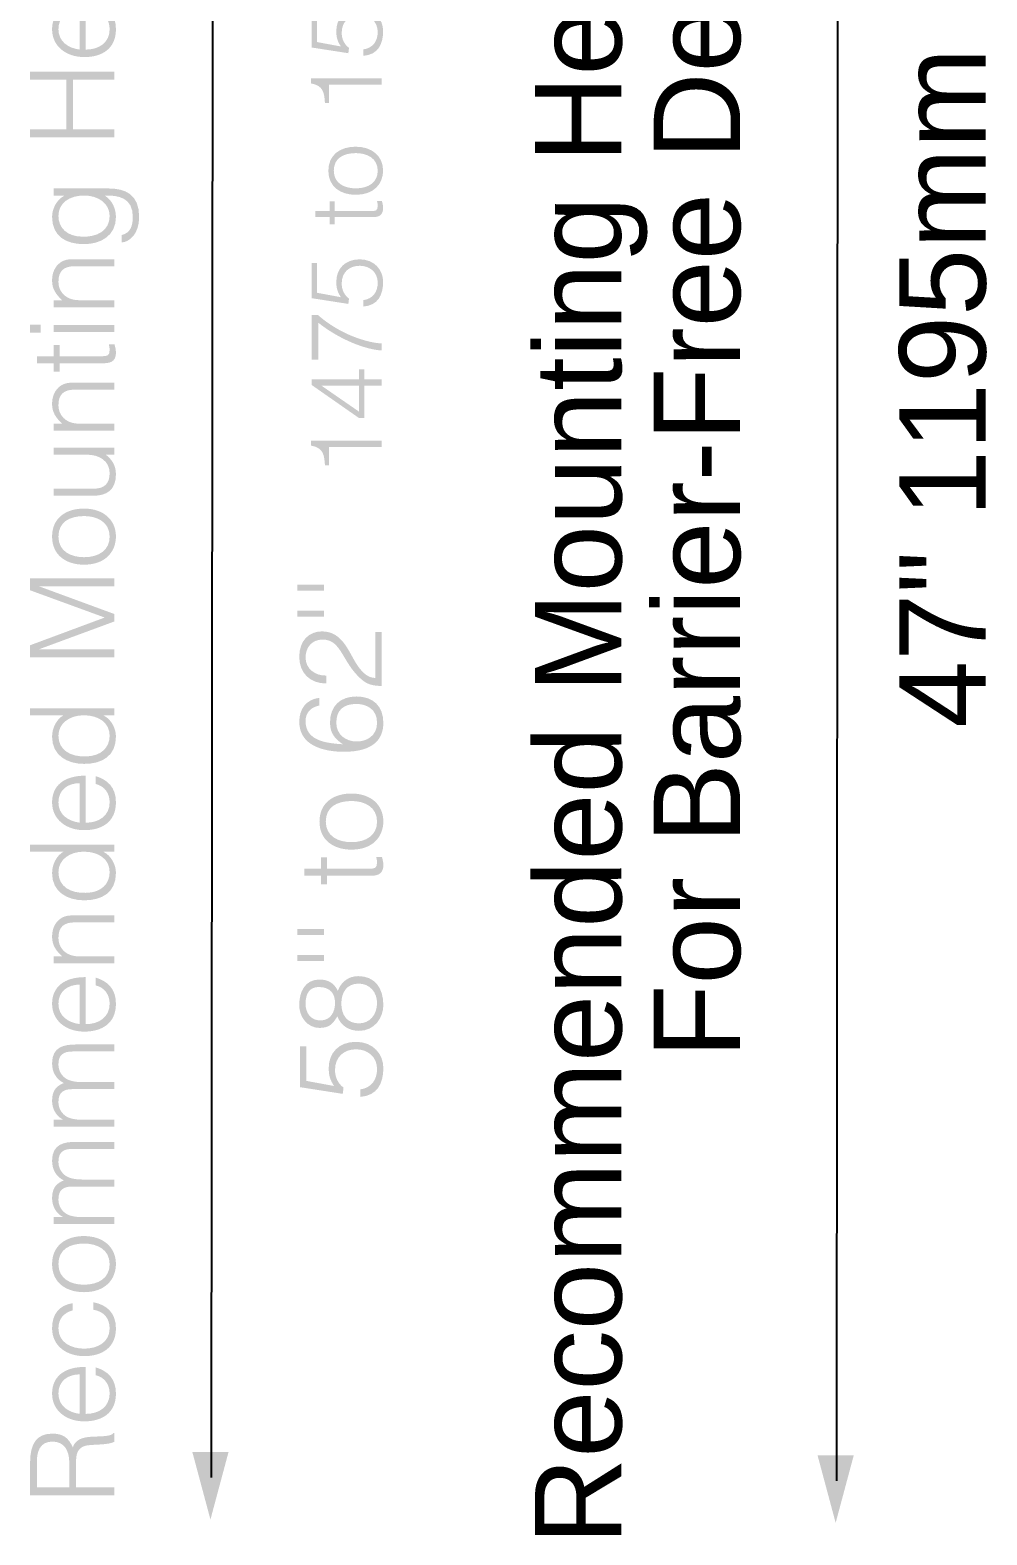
# Model space of a CAD drawing. Extents: x -2 to 117, y 23 to 140.
# Drawn here: x 96.76 to 116.96, y 72.6 to 104.39 of the extents above; entities that cross this region are included whole.
import ezdxf
from ezdxf.enums import TextEntityAlignment as Align

# ---------------------------------------------------------------- set-up
doc = ezdxf.new("R2010")
doc.units = 0
doc.header["$MEASUREMENT"] = 0
doc.layers.add('TEXT', color=1, linetype='CONTINUOUS')
doc.styles.add('Arial_5', font='arial.ttf', dxfattribs={"height": 5})

# ---------------------------------------------------------------- blocks, each defined once
blk = doc.blocks.new('AI9-BLK36')
at = {"layer": 'TEXT'}
h = blk.add_hatch(color=1, dxfattribs=at)
edge = h.paths.add_edge_path(flags=16)
edge.add_spline(control_points=[(-2.656, 8.448), (-2.905, 8.448), (-3.107, 8.31), (-3.107, 8.043), (-3.107, 7.781), (-2.897, 7.643), (-2.656, 7.613), (-2.656, 7.613), (-2.656, 8.448), (-2.656, 8.448)], knot_values=[0, 0, 0, 0, 1, 1, 1, 2, 2, 2, 3, 3, 3, 3], degree=3, periodic=0)
edge = h.paths.add_edge_path()
edge.add_spline(control_points=[(-2.532, 7.613), (-2.255, 7.611), (-2.026, 7.759), (-2.026, 8.043), (-2.026, 8.236), (-2.132, 8.386), (-2.32, 8.431), (-2.32, 8.431), (-2.32, 8.596), (-2.32, 8.596), (-2.078, 8.522), (-1.893, 8.369), (-1.893, 8.043), (-1.893, 7.633), (-2.184, 7.455), (-2.562, 7.455), (-2.935, 7.455), (-3.241, 7.677), (-3.241, 8.043), (-3.241, 8.394), (-2.991, 8.608), (-2.532, 8.606), (-2.532, 8.606), (-2.532, 7.613), (-2.532, 7.613)], knot_values=[0, 0, 0, 0, 1, 1, 1, 2, 2, 2, 3, 3, 3, 4, 4, 4, 5, 5, 5, 6, 6, 6, 7, 7, 7, 8, 8, 8, 8], degree=3, periodic=0)
h = blk.add_hatch(color=1, dxfattribs=at)
edge = h.paths.add_edge_path()
edge.add_spline(control_points=[(3.33, 7.617), (3.531, 7.645), (3.633, 7.791), (3.633, 7.986), (3.633, 8.208), (3.464, 8.343), (3.252, 8.343), (3.029, 8.343), (2.873, 8.199), (2.873, 7.973), (2.873, 7.839), (2.92, 7.732), (3.027, 7.649), (3.027, 7.649), (3.013, 7.537), (3.013, 7.537), (3.013, 7.537), (2.24, 7.657), (2.24, 7.657), (2.24, 7.657), (2.24, 8.398), (2.24, 8.398), (2.24, 8.398), (2.354, 8.398), (2.354, 8.398), (2.354, 8.398), (2.354, 7.772), (2.354, 7.772), (2.354, 7.772), (2.856, 7.679), (2.856, 7.679), (2.78, 7.795), (2.759, 7.871), (2.759, 8.007), (2.759, 8.28), (2.945, 8.479), (3.252, 8.479), (3.565, 8.479), (3.747, 8.252), (3.747, 8.007), (3.747, 7.725), (3.639, 7.505), (3.33, 7.482), (3.33, 7.482), (3.33, 7.617), (3.33, 7.617)], knot_values=[0, 0, 0, 0, 1, 1, 1, 2, 2, 2, 3, 3, 3, 4, 4, 4, 5, 5, 5, 6, 6, 6, 7, 7, 7, 8, 8, 8, 9, 9, 9, 10, 10, 10, 11, 11, 11, 12, 12, 12, 13, 13, 13, 14, 14, 14, 15, 15, 15, 15], degree=3, periodic=0)
h = blk.add_hatch(color=1, dxfattribs=at)
edge = h.paths.add_edge_path()
edge.add_spline(control_points=[(-1.927, 5.759), (-1.927, 5.759), (-3.705, 5.759), (-3.705, 5.759), (-3.705, 5.759), (-3.705, 5.927), (-3.705, 5.927), (-3.705, 5.927), (-2.942, 5.927), (-2.942, 5.927), (-2.942, 5.927), (-2.942, 6.979), (-2.942, 6.979), (-2.942, 6.979), (-3.705, 6.979), (-3.705, 6.979), (-3.705, 6.979), (-3.705, 7.147), (-3.705, 7.147), (-3.705, 7.147), (-1.927, 7.147), (-1.927, 7.147), (-1.927, 7.147), (-1.927, 6.979), (-1.927, 6.979), (-1.927, 6.979), (-2.799, 6.979), (-2.799, 6.979), (-2.799, 6.979), (-2.799, 5.927), (-2.799, 5.927), (-2.799, 5.927), (-1.927, 5.927), (-1.927, 5.927), (-1.927, 5.927), (-1.927, 5.759), (-1.927, 5.759)], knot_values=[0, 0, 0, 0, 1, 1, 1, 2, 2, 2, 3, 3, 3, 4, 4, 4, 5, 5, 5, 6, 6, 6, 7, 7, 7, 8, 8, 8, 9, 9, 9, 10, 10, 10, 11, 11, 11, 12, 12, 12, 12], degree=3, periodic=0)
h = blk.add_hatch(color=1, dxfattribs=at)
edge = h.paths.add_edge_path()
edge.add_spline(control_points=[(2.608, 6.87), (2.608, 6.87), (2.608, 6.485), (2.608, 6.485), (2.608, 6.485), (2.519, 6.485), (2.519, 6.485), (2.504, 6.711), (2.481, 6.853), (2.225, 6.898), (2.225, 6.898), (2.225, 7.006), (2.225, 7.006), (2.225, 7.006), (3.717, 7.006), (3.717, 7.006), (3.717, 7.006), (3.717, 6.87), (3.717, 6.87), (3.717, 6.87), (2.608, 6.87), (2.608, 6.87)], knot_values=[0, 0, 0, 0, 1, 1, 1, 2, 2, 2, 3, 3, 3, 4, 4, 4, 5, 5, 5, 6, 6, 6, 7, 7, 7, 7], degree=3, periodic=0)
h = blk.add_hatch(color=1, dxfattribs=at)
edge = h.paths.add_edge_path(flags=16)
edge.add_spline(control_points=[(2.706, 5.054), (2.706, 4.787), (2.932, 4.682), (3.169, 4.682), (3.442, 4.682), (3.633, 4.811), (3.633, 5.054), (3.633, 5.321), (3.404, 5.427), (3.169, 5.427), (2.911, 5.424), (2.706, 5.323), (2.706, 5.054)], knot_values=[0, 0, 0, 0, 1, 1, 1, 2, 2, 2, 3, 3, 3, 4, 4, 4, 4], degree=3, periodic=0)
edge = h.paths.add_edge_path()
edge.add_spline(control_points=[(3.169, 4.546), (2.85, 4.546), (2.591, 4.715), (2.591, 5.054), (2.591, 5.397), (2.848, 5.562), (3.169, 5.562), (3.516, 5.562), (3.747, 5.361), (3.747, 5.054), (3.743, 4.775), (3.552, 4.546), (3.169, 4.546)], knot_values=[0, 0, 0, 0, 1, 1, 1, 2, 2, 2, 3, 3, 3, 4, 4, 4, 4], degree=3, periodic=0)
h = blk.add_hatch(color=1, dxfattribs=at)
edge = h.paths.add_edge_path(flags=16)
edge.add_spline(control_points=[(-3.107, 4.099), (-3.107, 3.85), (-2.927, 3.665), (-2.606, 3.662), (-2.285, 3.65), (-2.026, 3.793), (-2.026, 4.099), (-2.026, 4.368), (-2.273, 4.531), (-2.562, 4.531), (-2.87, 4.531), (-3.107, 4.378), (-3.107, 4.099)], knot_values=[0, 0, 0, 0, 1, 1, 1, 2, 2, 2, 3, 3, 3, 4, 4, 4, 4], degree=3, periodic=0)
edge = h.paths.add_edge_path()
edge.add_spline(control_points=[(-3.206, 4.531), (-3.206, 4.531), (-3.206, 4.68), (-3.206, 4.68), (-3.206, 4.68), (-2.05, 4.68), (-2.05, 4.68), (-1.707, 4.68), (-1.403, 4.566), (-1.403, 4.08), (-1.403, 3.704), (-1.618, 3.549), (-1.771, 3.539), (-1.771, 3.539), (-1.771, 3.697), (-1.771, 3.697), (-1.579, 3.741), (-1.537, 3.904), (-1.537, 4.08), (-1.537, 4.484), (-1.838, 4.539), (-2.132, 4.531), (-1.976, 4.438), (-1.893, 4.255), (-1.893, 4.075), (-1.893, 3.684), (-2.211, 3.504), (-2.569, 3.504), (-2.947, 3.504), (-3.241, 3.67), (-3.241, 4.082), (-3.241, 4.245), (-3.149, 4.44), (-2.982, 4.527), (-2.982, 4.527), (-2.982, 4.531), (-2.982, 4.531), (-2.982, 4.531), (-3.206, 4.531), (-3.206, 4.531)], knot_values=[0, 0, 0, 0, 1, 1, 1, 2, 2, 2, 3, 3, 3, 4, 4, 4, 5, 5, 5, 6, 6, 6, 7, 7, 7, 8, 8, 8, 9, 9, 9, 10, 10, 10, 11, 11, 11, 12, 12, 12, 13, 13, 13, 13], degree=3, periodic=0)
h = blk.add_hatch(color=1, dxfattribs=at)
edge = h.paths.add_edge_path()
edge.add_spline(control_points=[(3.722, 4.415), (3.728, 4.385), (3.747, 4.33), (3.747, 4.269), (3.747, 4.144), (3.692, 4.074), (3.529, 4.074), (3.529, 4.074), (2.727, 4.074), (2.727, 4.074), (2.727, 4.074), (2.727, 3.919), (2.727, 3.919), (2.727, 3.919), (2.621, 3.919), (2.621, 3.919), (2.621, 3.919), (2.621, 4.074), (2.621, 4.074), (2.621, 4.074), (2.316, 4.074), (2.316, 4.074), (2.316, 4.074), (2.316, 4.201), (2.316, 4.201), (2.316, 4.201), (2.621, 4.201), (2.621, 4.201), (2.621, 4.201), (2.621, 4.406), (2.621, 4.406), (2.621, 4.406), (2.727, 4.406), (2.727, 4.406), (2.727, 4.406), (2.727, 4.201), (2.727, 4.201), (2.727, 4.201), (3.478, 4.201), (3.478, 4.201), (3.586, 4.201), (3.633, 4.205), (3.633, 4.311), (3.633, 4.345), (3.626, 4.381), (3.618, 4.415), (3.618, 4.415), (3.722, 4.415), (3.722, 4.415)], knot_values=[0, 0, 0, 0, 1, 1, 1, 2, 2, 2, 3, 3, 3, 4, 4, 4, 5, 5, 5, 6, 6, 6, 7, 7, 7, 8, 8, 8, 9, 9, 9, 10, 10, 10, 11, 11, 11, 12, 12, 12, 13, 13, 13, 14, 14, 14, 15, 15, 15, 16, 16, 16, 16], degree=3, periodic=0)
h = blk.add_hatch(color=1, dxfattribs=at)
edge = h.paths.add_edge_path()
edge.add_spline(control_points=[(-1.927, 2.319), (-1.927, 2.319), (-1.927, 2.171), (-1.927, 2.171), (-1.927, 2.171), (-3.206, 2.171), (-3.206, 2.171), (-3.206, 2.171), (-3.206, 2.319), (-3.206, 2.319), (-3.206, 2.319), (-3.028, 2.319), (-3.028, 2.319), (-3.154, 2.437), (-3.241, 2.553), (-3.241, 2.731), (-3.241, 2.887), (-3.191, 3.03), (-3.058, 3.121), (-2.967, 3.183), (-2.87, 3.186), (-2.764, 3.186), (-2.764, 3.186), (-1.927, 3.186), (-1.927, 3.186), (-1.927, 3.186), (-1.927, 3.037), (-1.927, 3.037), (-1.927, 3.037), (-2.762, 3.037), (-2.762, 3.037), (-2.991, 3.037), (-3.107, 2.943), (-3.107, 2.706), (-3.107, 2.524), (-2.989, 2.398), (-2.858, 2.351), (-2.777, 2.321), (-2.705, 2.319), (-2.616, 2.319), (-2.616, 2.319), (-1.927, 2.319), (-1.927, 2.319)], knot_values=[0, 0, 0, 0, 1, 1, 1, 2, 2, 2, 3, 3, 3, 4, 4, 4, 5, 5, 5, 6, 6, 6, 7, 7, 7, 8, 8, 8, 9, 9, 9, 10, 10, 10, 11, 11, 11, 12, 12, 12, 13, 13, 13, 14, 14, 14, 14], degree=3, periodic=0)
h = blk.add_hatch(color=1, dxfattribs=at)
edge = h.paths.add_edge_path()
edge.add_spline(control_points=[(3.33, 2.321), (3.531, 2.349), (3.633, 2.495), (3.633, 2.69), (3.633, 2.912), (3.464, 3.047), (3.252, 3.047), (3.029, 3.047), (2.873, 2.904), (2.873, 2.677), (2.873, 2.544), (2.92, 2.436), (3.027, 2.353), (3.027, 2.353), (3.013, 2.241), (3.013, 2.241), (3.013, 2.241), (2.24, 2.362), (2.24, 2.362), (2.24, 2.362), (2.24, 3.102), (2.24, 3.102), (2.24, 3.102), (2.354, 3.102), (2.354, 3.102), (2.354, 3.102), (2.354, 2.476), (2.354, 2.476), (2.354, 2.476), (2.856, 2.383), (2.856, 2.383), (2.78, 2.499), (2.759, 2.575), (2.759, 2.711), (2.759, 2.984), (2.945, 3.183), (3.252, 3.183), (3.565, 3.183), (3.747, 2.956), (3.747, 2.711), (3.747, 2.429), (3.639, 2.209), (3.33, 2.186), (3.33, 2.186), (3.33, 2.321), (3.33, 2.321)], knot_values=[0, 0, 0, 0, 1, 1, 1, 2, 2, 2, 3, 3, 3, 4, 4, 4, 5, 5, 5, 6, 6, 6, 7, 7, 7, 8, 8, 8, 9, 9, 9, 10, 10, 10, 11, 11, 11, 12, 12, 12, 13, 13, 13, 14, 14, 14, 15, 15, 15, 15], degree=3, periodic=0)
h = blk.add_hatch(color=1, dxfattribs=at)
edge = h.paths.add_edge_path()
edge.add_spline(control_points=[(2.24, 1.06), (2.24, 1.06), (2.24, 2.01), (2.24, 2.01), (2.24, 2.01), (2.367, 2.01), (2.367, 2.01), (2.85, 1.583), (3.425, 1.422), (3.717, 1.405), (3.717, 1.405), (3.717, 1.257), (3.717, 1.257), (3.286, 1.286), (2.727, 1.561), (2.376, 1.847), (2.376, 1.847), (2.376, 1.06), (2.376, 1.06), (2.376, 1.06), (2.24, 1.06), (2.24, 1.06)], knot_values=[0, 0, 0, 0, 1, 1, 1, 2, 2, 2, 3, 3, 3, 4, 4, 4, 5, 5, 5, 6, 6, 6, 7, 7, 7, 7], degree=3, periodic=0)
h = blk.add_hatch(color=1, dxfattribs=at)
edge = h.paths.add_edge_path()
edge.add_spline(control_points=[(-1.927, 1.645), (-1.927, 1.645), (-3.206, 1.645), (-3.206, 1.645), (-3.206, 1.645), (-3.206, 1.793), (-3.206, 1.793), (-3.206, 1.793), (-1.927, 1.793), (-1.927, 1.793), (-1.927, 1.793), (-1.927, 1.645), (-1.927, 1.645)], knot_values=[0, 0, 0, 0, 1, 1, 1, 2, 2, 2, 3, 3, 3, 4, 4, 4, 4], degree=3, periodic=0)
edge = h.paths.add_edge_path()
edge.add_spline(control_points=[(-3.485, 1.637), (-3.485, 1.637), (-3.705, 1.637), (-3.705, 1.637), (-3.705, 1.637), (-3.705, 1.8), (-3.705, 1.8), (-3.705, 1.8), (-3.485, 1.8), (-3.485, 1.8), (-3.485, 1.8), (-3.485, 1.637), (-3.485, 1.637)], knot_values=[0, 0, 0, 0, 1, 1, 1, 2, 2, 2, 3, 3, 3, 4, 4, 4, 4], degree=3, periodic=0)
h = blk.add_hatch(color=1, dxfattribs=at)
edge = h.paths.add_edge_path()
edge.add_spline(control_points=[(-1.922, 1.385), (-1.915, 1.351), (-1.893, 1.287), (-1.893, 1.215), (-1.893, 1.069), (-1.957, 0.988), (-2.147, 0.988), (-2.147, 0.988), (-3.083, 0.988), (-3.083, 0.988), (-3.083, 0.988), (-3.083, 0.808), (-3.083, 0.808), (-3.083, 0.808), (-3.206, 0.808), (-3.206, 0.808), (-3.206, 0.808), (-3.206, 0.988), (-3.206, 0.988), (-3.206, 0.988), (-3.562, 0.988), (-3.562, 0.988), (-3.562, 0.988), (-3.562, 1.136), (-3.562, 1.136), (-3.562, 1.136), (-3.206, 1.136), (-3.206, 1.136), (-3.206, 1.136), (-3.206, 1.375), (-3.206, 1.375), (-3.206, 1.375), (-3.083, 1.375), (-3.083, 1.375), (-3.083, 1.375), (-3.083, 1.136), (-3.083, 1.136), (-3.083, 1.136), (-2.206, 1.136), (-2.206, 1.136), (-2.08, 1.136), (-2.026, 1.141), (-2.026, 1.264), (-2.026, 1.304), (-2.033, 1.346), (-2.043, 1.385), (-2.043, 1.385), (-1.922, 1.385), (-1.922, 1.385)], knot_values=[0, 0, 0, 0, 1, 1, 1, 2, 2, 2, 3, 3, 3, 4, 4, 4, 5, 5, 5, 6, 6, 6, 7, 7, 7, 8, 8, 8, 9, 9, 9, 10, 10, 10, 11, 11, 11, 12, 12, 12, 13, 13, 13, 14, 14, 14, 15, 15, 15, 16, 16, 16, 16], degree=3, periodic=0)
h = blk.add_hatch(color=1, dxfattribs=at)
edge = h.paths.add_edge_path(flags=16)
edge.add_spline(control_points=[(3.235, -0.032), (3.235, -0.032), (3.235, 0.516), (3.235, 0.516), (3.235, 0.516), (2.443, 0.516), (2.443, 0.516), (2.443, 0.516), (3.235, -0.032), (3.235, -0.032)], knot_values=[0, 0, 0, 0, 1, 1, 1, 2, 2, 2, 3, 3, 3, 3], degree=3, periodic=0)
edge = h.paths.add_edge_path()
edge.add_spline(control_points=[(3.349, 0.516), (3.349, 0.516), (3.349, -0.166), (3.349, -0.166), (3.349, -0.166), (3.233, -0.166), (3.233, -0.166), (3.233, -0.166), (2.24, 0.528), (2.24, 0.528), (2.24, 0.528), (2.24, 0.651), (2.24, 0.651), (2.24, 0.651), (3.235, 0.651), (3.235, 0.651), (3.235, 0.651), (3.235, 0.859), (3.235, 0.859), (3.235, 0.859), (3.349, 0.859), (3.349, 0.859), (3.349, 0.859), (3.349, 0.651), (3.349, 0.651), (3.349, 0.651), (3.717, 0.651), (3.717, 0.651), (3.717, 0.651), (3.717, 0.516), (3.717, 0.516), (3.717, 0.516), (3.349, 0.516), (3.349, 0.516)], knot_values=[0, 0, 0, 0, 1, 1, 1, 2, 2, 2, 3, 3, 3, 4, 4, 4, 5, 5, 5, 6, 6, 6, 7, 7, 7, 8, 8, 8, 9, 9, 9, 10, 10, 10, 11, 11, 11, 11], degree=3, periodic=0)
h = blk.add_hatch(color=1, dxfattribs=at)
edge = h.paths.add_edge_path()
edge.add_spline(control_points=[(-1.927, -0.289), (-1.927, -0.289), (-1.927, -0.437), (-1.927, -0.437), (-1.927, -0.437), (-3.206, -0.437), (-3.206, -0.437), (-3.206, -0.437), (-3.206, -0.289), (-3.206, -0.289), (-3.206, -0.289), (-3.028, -0.289), (-3.028, -0.289), (-3.154, -0.17), (-3.241, -0.054), (-3.241, 0.124), (-3.241, 0.279), (-3.191, 0.422), (-3.058, 0.514), (-2.967, 0.575), (-2.87, 0.578), (-2.764, 0.578), (-2.764, 0.578), (-1.927, 0.578), (-1.927, 0.578), (-1.927, 0.578), (-1.927, 0.43), (-1.927, 0.43), (-1.927, 0.43), (-2.762, 0.43), (-2.762, 0.43), (-2.991, 0.43), (-3.107, 0.336), (-3.107, 0.099), (-3.107, -0.084), (-2.989, -0.21), (-2.858, -0.257), (-2.777, -0.286), (-2.705, -0.289), (-2.616, -0.289), (-2.616, -0.289), (-1.927, -0.289), (-1.927, -0.289)], knot_values=[0, 0, 0, 0, 1, 1, 1, 2, 2, 2, 3, 3, 3, 4, 4, 4, 5, 5, 5, 6, 6, 6, 7, 7, 7, 8, 8, 8, 9, 9, 9, 10, 10, 10, 11, 11, 11, 12, 12, 12, 13, 13, 13, 14, 14, 14, 14], degree=3, periodic=0)
h = blk.add_hatch(color=1, dxfattribs=at)
edge = h.paths.add_edge_path()
edge.add_spline(control_points=[(-3.206, -0.943), (-3.206, -0.943), (-3.206, -0.795), (-3.206, -0.795), (-3.206, -0.795), (-1.927, -0.795), (-1.927, -0.795), (-1.927, -0.795), (-1.927, -0.943), (-1.927, -0.943), (-1.927, -0.943), (-2.105, -0.943), (-2.105, -0.943), (-2.016, -1.022), (-1.893, -1.131), (-1.893, -1.356), (-1.893, -1.697), (-2.098, -1.81), (-2.364, -1.81), (-2.364, -1.81), (-3.206, -1.81), (-3.206, -1.81), (-3.206, -1.81), (-3.206, -1.662), (-3.206, -1.662), (-3.206, -1.662), (-2.367, -1.662), (-2.367, -1.662), (-2.147, -1.662), (-2.026, -1.566), (-2.026, -1.333), (-2.026, -1.089), (-2.228, -0.943), (-2.51, -0.943), (-2.51, -0.943), (-3.206, -0.943), (-3.206, -0.943)], knot_values=[0, 0, 0, 0, 1, 1, 1, 2, 2, 2, 3, 3, 3, 4, 4, 4, 5, 5, 5, 6, 6, 6, 7, 7, 7, 8, 8, 8, 9, 9, 9, 10, 10, 10, 11, 11, 11, 12, 12, 12, 12], degree=3, periodic=0)
h = blk.add_hatch(color=1, dxfattribs=at)
edge = h.paths.add_edge_path()
edge.add_spline(control_points=[(2.608, -0.779), (2.608, -0.779), (2.608, -1.165), (2.608, -1.165), (2.608, -1.165), (2.519, -1.165), (2.519, -1.165), (2.504, -0.938), (2.481, -0.797), (2.225, -0.752), (2.225, -0.752), (2.225, -0.644), (2.225, -0.644), (2.225, -0.644), (3.717, -0.644), (3.717, -0.644), (3.717, -0.644), (3.717, -0.779), (3.717, -0.779), (3.717, -0.779), (2.608, -0.779), (2.608, -0.779)], knot_values=[0, 0, 0, 0, 1, 1, 1, 2, 2, 2, 3, 3, 3, 4, 4, 4, 5, 5, 5, 6, 6, 6, 7, 7, 7, 7], degree=3, periodic=0)
h = blk.add_hatch(color=1, dxfattribs=at)
edge = h.paths.add_edge_path(flags=16)
edge.add_spline(control_points=[(-3.107, -2.674), (-3.107, -2.986), (-2.843, -3.109), (-2.567, -3.109), (-2.248, -3.109), (-2.026, -2.958), (-2.026, -2.674), (-2.026, -2.363), (-2.293, -2.24), (-2.567, -2.24), (-2.868, -2.242), (-3.107, -2.361), (-3.107, -2.674)], knot_values=[0, 0, 0, 0, 1, 1, 1, 2, 2, 2, 3, 3, 3, 4, 4, 4, 4], degree=3, periodic=0)
edge = h.paths.add_edge_path()
edge.add_spline(control_points=[(-2.567, -3.267), (-2.94, -3.267), (-3.241, -3.069), (-3.241, -2.674), (-3.241, -2.274), (-2.942, -2.082), (-2.567, -2.082), (-2.162, -2.082), (-1.893, -2.316), (-1.893, -2.674), (-1.897, -3), (-2.12, -3.267), (-2.567, -3.267)], knot_values=[0, 0, 0, 0, 1, 1, 1, 2, 2, 2, 3, 3, 3, 4, 4, 4, 4], degree=3, periodic=0)
h = blk.add_hatch(color=1, dxfattribs=at)
edge = h.paths.add_edge_path()
edge.add_spline(control_points=[(-1.927, -5.225), (-1.927, -5.225), (-3.705, -5.225), (-3.705, -5.225), (-3.705, -5.225), (-3.705, -4.969), (-3.705, -4.969), (-3.705, -4.969), (-2.137, -4.386), (-2.137, -4.386), (-2.137, -4.386), (-2.137, -4.381), (-2.137, -4.381), (-2.137, -4.381), (-3.705, -3.808), (-3.705, -3.808), (-3.705, -3.808), (-3.705, -3.553), (-3.705, -3.553), (-3.705, -3.553), (-1.927, -3.553), (-1.927, -3.553), (-1.927, -3.553), (-1.927, -3.721), (-1.927, -3.721), (-1.927, -3.721), (-3.512, -3.721), (-3.512, -3.721), (-3.512, -3.721), (-3.512, -3.726), (-3.512, -3.726), (-3.512, -3.726), (-1.927, -4.309), (-1.927, -4.309), (-1.927, -4.309), (-1.927, -4.467), (-1.927, -4.467), (-1.927, -4.467), (-3.512, -5.052), (-3.512, -5.052), (-3.512, -5.052), (-3.512, -5.057), (-3.512, -5.057), (-3.512, -5.057), (-1.927, -5.057), (-1.927, -5.057), (-1.927, -5.057), (-1.927, -5.225), (-1.927, -5.225)], knot_values=[0, 0, 0, 0, 1, 1, 1, 2, 2, 2, 3, 3, 3, 4, 4, 4, 5, 5, 5, 6, 6, 6, 7, 7, 7, 8, 8, 8, 9, 9, 9, 10, 10, 10, 11, 11, 11, 12, 12, 12, 13, 13, 13, 14, 14, 14, 15, 15, 15, 16, 16, 16, 16], degree=3, periodic=0)
h = blk.add_hatch(color=1, dxfattribs=at)
edge = h.paths.add_edge_path()
edge.add_spline(control_points=[(1.939, -3.817), (1.939, -3.817), (1.939, -3.688), (1.939, -3.688), (1.939, -3.688), (2.498, -3.688), (2.498, -3.688), (2.498, -3.688), (2.498, -3.817), (2.498, -3.817), (2.498, -3.817), (1.939, -3.817), (1.939, -3.817)], knot_values=[0, 0, 0, 0, 1, 1, 1, 2, 2, 2, 3, 3, 3, 4, 4, 4, 4], degree=3, periodic=0)
h = blk.add_hatch(color=1, dxfattribs=at)
edge = h.paths.add_edge_path()
edge.add_spline(control_points=[(1.939, -4.365), (1.939, -4.365), (1.939, -4.236), (1.939, -4.236), (1.939, -4.236), (2.498, -4.236), (2.498, -4.236), (2.498, -4.236), (2.498, -4.365), (2.498, -4.365), (2.498, -4.365), (1.939, -4.365), (1.939, -4.365)], knot_values=[0, 0, 0, 0, 1, 1, 1, 2, 2, 2, 3, 3, 3, 4, 4, 4, 4], degree=3, periodic=0)
h = blk.add_hatch(color=1, dxfattribs=at)
edge = h.paths.add_edge_path()
edge.add_spline(control_points=[(2.547, -5.777), (2.204, -5.777), (1.977, -5.555), (1.977, -5.212), (1.977, -4.861), (2.191, -4.676), (2.458, -4.676), (2.92, -4.676), (3.036, -5.175), (3.233, -5.434), (3.32, -5.548), (3.419, -5.654), (3.584, -5.661), (3.584, -5.661), (3.584, -4.691), (3.584, -4.691), (3.584, -4.691), (3.717, -4.691), (3.717, -4.691), (3.717, -4.691), (3.717, -5.829), (3.717, -5.829), (3.552, -5.827), (3.421, -5.804), (3.293, -5.693), (2.873, -5.33), (2.878, -4.849), (2.468, -4.849), (2.241, -4.849), (2.11, -5.017), (2.11, -5.232), (2.11, -5.459), (2.312, -5.619), (2.547, -5.609), (2.547, -5.609), (2.547, -5.777), (2.547, -5.777)], knot_values=[0, 0, 0, 0, 1, 1, 1, 2, 2, 2, 3, 3, 3, 4, 4, 4, 5, 5, 5, 6, 6, 6, 7, 7, 7, 8, 8, 8, 9, 9, 9, 10, 10, 10, 11, 11, 11, 12, 12, 12, 12], degree=3, periodic=0)
h = blk.add_hatch(color=1, dxfattribs=at)
edge = h.paths.add_edge_path(flags=16)
edge.add_spline(control_points=[(-3.107, -6.88), (-3.107, -7.186), (-2.848, -7.329), (-2.527, -7.317), (-2.206, -7.314), (-2.026, -7.129), (-2.026, -6.88), (-2.026, -6.601), (-2.263, -6.448), (-2.572, -6.448), (-2.861, -6.448), (-3.107, -6.611), (-3.107, -6.88)], knot_values=[0, 0, 0, 0, 1, 1, 1, 2, 2, 2, 3, 3, 3, 4, 4, 4, 4], degree=3, periodic=0)
edge = h.paths.add_edge_path()
edge.add_spline(control_points=[(-3.705, -6.448), (-3.705, -6.448), (-3.705, -6.3), (-3.705, -6.3), (-3.705, -6.3), (-1.927, -6.3), (-1.927, -6.3), (-1.927, -6.3), (-1.927, -6.448), (-1.927, -6.448), (-1.927, -6.448), (-2.152, -6.448), (-2.152, -6.448), (-2.152, -6.448), (-2.152, -6.453), (-2.152, -6.453), (-1.984, -6.539), (-1.893, -6.734), (-1.893, -6.897), (-1.893, -7.309), (-2.186, -7.475), (-2.564, -7.475), (-2.922, -7.475), (-3.241, -7.295), (-3.241, -6.904), (-3.241, -6.724), (-3.157, -6.542), (-3.001, -6.448), (-3.001, -6.448), (-3.705, -6.448), (-3.705, -6.448)], knot_values=[0, 0, 0, 0, 1, 1, 1, 2, 2, 2, 3, 3, 3, 4, 4, 4, 5, 5, 5, 6, 6, 6, 7, 7, 7, 8, 8, 8, 9, 9, 9, 10, 10, 10, 10], degree=3, periodic=0)
h = blk.add_hatch(color=1, dxfattribs=at)
edge = h.paths.add_edge_path(flags=16)
edge.add_spline(control_points=[(3.191, -7.002), (3.386, -7.002), (3.619, -6.893), (3.619, -6.607), (3.619, -6.313), (3.392, -6.209), (3.182, -6.209), (2.912, -6.209), (2.759, -6.338), (2.759, -6.609), (2.759, -6.854), (2.957, -7.002), (3.191, -7.002)], knot_values=[0, 0, 0, 0, 1, 1, 1, 2, 2, 2, 3, 3, 3, 4, 4, 4, 4], degree=3, periodic=0)
edge = h.paths.add_edge_path()
edge.add_spline(control_points=[(2.404, -6.241), (2.226, -6.276), (2.11, -6.387), (2.11, -6.572), (2.11, -7), (2.569, -7.037), (2.897, -7.061), (2.764, -6.963), (2.626, -6.859), (2.626, -6.605), (2.626, -6.254), (2.838, -6.051), (3.187, -6.051), (3.537, -6.051), (3.752, -6.256), (3.752, -6.609), (3.752, -6.958), (3.535, -7.219), (2.92, -7.219), (2.508, -7.219), (1.977, -7.098), (1.977, -6.587), (1.977, -6.313), (2.125, -6.111), (2.404, -6.079), (2.404, -6.079), (2.404, -6.241), (2.404, -6.241)], knot_values=[0, 0, 0, 0, 1, 1, 1, 2, 2, 2, 3, 3, 3, 4, 4, 4, 5, 5, 5, 6, 6, 6, 7, 7, 7, 8, 8, 8, 9, 9, 9, 9], degree=3, periodic=0)
h = blk.add_hatch(color=1, dxfattribs=at)
edge = h.paths.add_edge_path(flags=16)
edge.add_spline(control_points=[(-2.656, -7.882), (-2.905, -7.882), (-3.107, -8.021), (-3.107, -8.287), (-3.107, -8.549), (-2.897, -8.687), (-2.656, -8.717), (-2.656, -8.717), (-2.656, -7.882), (-2.656, -7.882)], knot_values=[0, 0, 0, 0, 1, 1, 1, 2, 2, 2, 3, 3, 3, 3], degree=3, periodic=0)
edge = h.paths.add_edge_path()
edge.add_spline(control_points=[(-2.532, -8.717), (-2.255, -8.72), (-2.026, -8.571), (-2.026, -8.287), (-2.026, -8.095), (-2.132, -7.944), (-2.32, -7.9), (-2.32, -7.9), (-2.32, -7.734), (-2.32, -7.734), (-2.078, -7.808), (-1.893, -7.961), (-1.893, -8.287), (-1.893, -8.697), (-2.184, -8.875), (-2.562, -8.875), (-2.935, -8.875), (-3.241, -8.653), (-3.241, -8.287), (-3.241, -7.937), (-2.991, -7.722), (-2.532, -7.724), (-2.532, -7.724), (-2.532, -8.717), (-2.532, -8.717)], knot_values=[0, 0, 0, 0, 1, 1, 1, 2, 2, 2, 3, 3, 3, 4, 4, 4, 5, 5, 5, 6, 6, 6, 7, 7, 7, 8, 8, 8, 8], degree=3, periodic=0)
h = blk.add_hatch(color=1, dxfattribs=at)
edge = h.paths.add_edge_path(flags=16)
edge.add_spline(control_points=[(2.537, -8.694), (2.537, -9.005), (2.801, -9.128), (3.078, -9.128), (3.396, -9.128), (3.619, -8.978), (3.619, -8.694), (3.619, -8.383), (3.352, -8.259), (3.078, -8.259), (2.777, -8.262), (2.537, -8.38), (2.537, -8.694)], knot_values=[0, 0, 0, 0, 1, 1, 1, 2, 2, 2, 3, 3, 3, 4, 4, 4, 4], degree=3, periodic=0)
edge = h.paths.add_edge_path()
edge.add_spline(control_points=[(3.078, -9.286), (2.705, -9.286), (2.404, -9.089), (2.404, -8.694), (2.404, -8.294), (2.703, -8.101), (3.078, -8.101), (3.483, -8.101), (3.752, -8.336), (3.752, -8.694), (3.747, -9.02), (3.525, -9.286), (3.078, -9.286)], knot_values=[0, 0, 0, 0, 1, 1, 1, 2, 2, 2, 3, 3, 3, 4, 4, 4, 4], degree=3, periodic=0)
h = blk.add_hatch(color=1, dxfattribs=at)
edge = h.paths.add_edge_path(flags=16)
edge.add_spline(control_points=[(-3.107, -9.762), (-3.107, -10.068), (-2.848, -10.211), (-2.527, -10.199), (-2.206, -10.196), (-2.026, -10.011), (-2.026, -9.762), (-2.026, -9.483), (-2.263, -9.329), (-2.572, -9.329), (-2.861, -9.329), (-3.107, -9.492), (-3.107, -9.762)], knot_values=[0, 0, 0, 0, 1, 1, 1, 2, 2, 2, 3, 3, 3, 4, 4, 4, 4], degree=3, periodic=0)
edge = h.paths.add_edge_path()
edge.add_spline(control_points=[(-3.705, -9.329), (-3.705, -9.329), (-3.705, -9.181), (-3.705, -9.181), (-3.705, -9.181), (-1.927, -9.181), (-1.927, -9.181), (-1.927, -9.181), (-1.927, -9.329), (-1.927, -9.329), (-1.927, -9.329), (-2.152, -9.329), (-2.152, -9.329), (-2.152, -9.329), (-2.152, -9.334), (-2.152, -9.334), (-1.984, -9.421), (-1.893, -9.616), (-1.893, -9.779), (-1.893, -10.191), (-2.186, -10.357), (-2.564, -10.357), (-2.922, -10.357), (-3.241, -10.176), (-3.241, -9.786), (-3.241, -9.606), (-3.157, -9.423), (-3.001, -9.329), (-3.001, -9.329), (-3.705, -9.329), (-3.705, -9.329)], knot_values=[0, 0, 0, 0, 1, 1, 1, 2, 2, 2, 3, 3, 3, 4, 4, 4, 5, 5, 5, 6, 6, 6, 7, 7, 7, 8, 8, 8, 9, 9, 9, 10, 10, 10, 10], degree=3, periodic=0)
h = blk.add_hatch(color=1, dxfattribs=at)
edge = h.paths.add_edge_path()
edge.add_spline(control_points=[(3.722, -9.439), (3.73, -9.474), (3.752, -9.538), (3.752, -9.61), (3.752, -9.755), (3.688, -9.837), (3.498, -9.837), (3.498, -9.837), (2.562, -9.837), (2.562, -9.837), (2.562, -9.837), (2.562, -10.017), (2.562, -10.017), (2.562, -10.017), (2.438, -10.017), (2.438, -10.017), (2.438, -10.017), (2.438, -9.837), (2.438, -9.837), (2.438, -9.837), (2.083, -9.837), (2.083, -9.837), (2.083, -9.837), (2.083, -9.689), (2.083, -9.689), (2.083, -9.689), (2.438, -9.689), (2.438, -9.689), (2.438, -9.689), (2.438, -9.449), (2.438, -9.449), (2.438, -9.449), (2.562, -9.449), (2.562, -9.449), (2.562, -9.449), (2.562, -9.689), (2.562, -9.689), (2.562, -9.689), (3.438, -9.689), (3.438, -9.689), (3.564, -9.689), (3.619, -9.684), (3.619, -9.56), (3.619, -9.521), (3.611, -9.479), (3.601, -9.439), (3.601, -9.439), (3.722, -9.439), (3.722, -9.439)], knot_values=[0, 0, 0, 0, 1, 1, 1, 2, 2, 2, 3, 3, 3, 4, 4, 4, 5, 5, 5, 6, 6, 6, 7, 7, 7, 8, 8, 8, 9, 9, 9, 10, 10, 10, 11, 11, 11, 12, 12, 12, 13, 13, 13, 14, 14, 14, 15, 15, 15, 16, 16, 16, 16], degree=3, periodic=0)
h = blk.add_hatch(color=1, dxfattribs=at)
edge = h.paths.add_edge_path()
edge.add_spline(control_points=[(-1.927, -11.542), (-1.927, -11.542), (-1.927, -11.69), (-1.927, -11.69), (-1.927, -11.69), (-3.206, -11.69), (-3.206, -11.69), (-3.206, -11.69), (-3.206, -11.542), (-3.206, -11.542), (-3.206, -11.542), (-3.028, -11.542), (-3.028, -11.542), (-3.154, -11.424), (-3.241, -11.307), (-3.241, -11.13), (-3.241, -10.974), (-3.191, -10.831), (-3.058, -10.74), (-2.967, -10.678), (-2.87, -10.675), (-2.764, -10.675), (-2.764, -10.675), (-1.927, -10.675), (-1.927, -10.675), (-1.927, -10.675), (-1.927, -10.823), (-1.927, -10.823), (-1.927, -10.823), (-2.762, -10.823), (-2.762, -10.823), (-2.991, -10.823), (-3.107, -10.917), (-3.107, -11.154), (-3.107, -11.337), (-2.989, -11.463), (-2.858, -11.51), (-2.777, -11.54), (-2.705, -11.542), (-2.616, -11.542), (-2.616, -11.542), (-1.927, -11.542), (-1.927, -11.542)], knot_values=[0, 0, 0, 0, 1, 1, 1, 2, 2, 2, 3, 3, 3, 4, 4, 4, 5, 5, 5, 6, 6, 6, 7, 7, 7, 8, 8, 8, 9, 9, 9, 10, 10, 10, 11, 11, 11, 12, 12, 12, 13, 13, 13, 14, 14, 14, 14], degree=3, periodic=0)
h = blk.add_hatch(color=1, dxfattribs=at)
edge = h.paths.add_edge_path()
edge.add_spline(control_points=[(1.939, -11.091), (1.939, -11.091), (1.939, -10.963), (1.939, -10.963), (1.939, -10.963), (2.498, -10.963), (2.498, -10.963), (2.498, -10.963), (2.498, -11.091), (2.498, -11.091), (2.498, -11.091), (1.939, -11.091), (1.939, -11.091)], knot_values=[0, 0, 0, 0, 1, 1, 1, 2, 2, 2, 3, 3, 3, 4, 4, 4, 4], degree=3, periodic=0)
h = blk.add_hatch(color=1, dxfattribs=at)
edge = h.paths.add_edge_path()
edge.add_spline(control_points=[(1.939, -11.64), (1.939, -11.64), (1.939, -11.511), (1.939, -11.511), (1.939, -11.511), (2.498, -11.511), (2.498, -11.511), (2.498, -11.511), (2.498, -11.64), (2.498, -11.64), (2.498, -11.64), (1.939, -11.64), (1.939, -11.64)], knot_values=[0, 0, 0, 0, 1, 1, 1, 2, 2, 2, 3, 3, 3, 4, 4, 4, 4], degree=3, periodic=0)
h = blk.add_hatch(color=1, dxfattribs=at)
edge = h.paths.add_edge_path(flags=16)
edge.add_spline(control_points=[(-2.656, -12.137), (-2.905, -12.137), (-3.107, -12.276), (-3.107, -12.542), (-3.107, -12.804), (-2.897, -12.942), (-2.656, -12.972), (-2.656, -12.972), (-2.656, -12.137), (-2.656, -12.137)], knot_values=[0, 0, 0, 0, 1, 1, 1, 2, 2, 2, 3, 3, 3, 3], degree=3, periodic=0)
edge = h.paths.add_edge_path()
edge.add_spline(control_points=[(-2.532, -12.972), (-2.255, -12.974), (-2.026, -12.826), (-2.026, -12.542), (-2.026, -12.35), (-2.132, -12.199), (-2.32, -12.154), (-2.32, -12.154), (-2.32, -11.989), (-2.32, -11.989), (-2.078, -12.063), (-1.893, -12.216), (-1.893, -12.542), (-1.893, -12.952), (-2.184, -13.13), (-2.562, -13.13), (-2.935, -13.13), (-3.241, -12.908), (-3.241, -12.542), (-3.241, -12.192), (-2.991, -11.977), (-2.532, -11.979), (-2.532, -11.979), (-2.532, -12.972), (-2.532, -12.972)], knot_values=[0, 0, 0, 0, 1, 1, 1, 2, 2, 2, 3, 3, 3, 4, 4, 4, 5, 5, 5, 6, 6, 6, 7, 7, 7, 8, 8, 8, 8], degree=3, periodic=0)
h = blk.add_hatch(color=1, dxfattribs=at)
edge = h.paths.add_edge_path(flags=16)
edge.add_spline(control_points=[(3.238, -12.956), (3.453, -12.956), (3.619, -12.788), (3.619, -12.524), (3.619, -12.294), (3.461, -12.116), (3.229, -12.116), (2.984, -12.116), (2.865, -12.301), (2.865, -12.534), (2.865, -12.776), (2.982, -12.956), (3.238, -12.956)], knot_values=[0, 0, 0, 0, 1, 1, 1, 2, 2, 2, 3, 3, 3, 4, 4, 4, 4], degree=3, periodic=0)
edge = h.paths.add_edge_path(flags=16)
edge.add_spline(control_points=[(2.423, -12.894), (2.638, -12.894), (2.732, -12.716), (2.732, -12.524), (2.732, -12.334), (2.636, -12.188), (2.389, -12.188), (2.214, -12.188), (2.11, -12.301), (2.11, -12.541), (2.11, -12.736), (2.218, -12.894), (2.423, -12.894)], knot_values=[0, 0, 0, 0, 1, 1, 1, 2, 2, 2, 3, 3, 3, 4, 4, 4, 4], degree=3, periodic=0)
edge = h.paths.add_edge_path()
edge.add_spline(control_points=[(2.401, -13.052), (2.162, -13.052), (1.967, -12.83), (1.977, -12.556), (1.977, -12.289), (2.102, -12.03), (2.401, -12.03), (2.582, -12.03), (2.71, -12.101), (2.791, -12.267), (2.861, -12.077), (3.021, -11.958), (3.223, -11.958), (3.564, -11.958), (3.752, -12.2), (3.752, -12.571), (3.752, -12.822), (3.579, -13.114), (3.238, -13.114), (3.031, -13.114), (2.858, -13.008), (2.781, -12.81), (2.675, -12.978), (2.609, -13.052), (2.401, -13.052)], knot_values=[0, 0, 0, 0, 1, 1, 1, 2, 2, 2, 3, 3, 3, 4, 4, 4, 5, 5, 5, 6, 6, 6, 7, 7, 7, 8, 8, 8, 8], degree=3, periodic=0)
h = blk.add_hatch(color=1, dxfattribs=at)
edge = h.paths.add_edge_path()
edge.add_spline(control_points=[(3.265, -14.351), (3.5, -14.319), (3.619, -14.149), (3.619, -13.921), (3.619, -13.662), (3.421, -13.504), (3.174, -13.504), (2.915, -13.504), (2.732, -13.672), (2.732, -13.936), (2.732, -14.092), (2.787, -14.218), (2.912, -14.314), (2.912, -14.314), (2.895, -14.445), (2.895, -14.445), (2.895, -14.445), (1.994, -14.304), (1.994, -14.304), (1.994, -14.304), (1.994, -13.44), (1.994, -13.44), (1.994, -13.44), (2.127, -13.44), (2.127, -13.44), (2.127, -13.44), (2.127, -14.171), (2.127, -14.171), (2.127, -14.171), (2.712, -14.279), (2.712, -14.279), (2.624, -14.144), (2.599, -14.055), (2.599, -13.897), (2.599, -13.578), (2.816, -13.346), (3.174, -13.346), (3.54, -13.346), (3.752, -13.61), (3.752, -13.897), (3.752, -14.225), (3.626, -14.482), (3.265, -14.509), (3.265, -14.509), (3.265, -14.351), (3.265, -14.351)], knot_values=[0, 0, 0, 0, 1, 1, 1, 2, 2, 2, 3, 3, 3, 4, 4, 4, 5, 5, 5, 6, 6, 6, 7, 7, 7, 8, 8, 8, 9, 9, 9, 10, 10, 10, 11, 11, 11, 12, 12, 12, 13, 13, 13, 14, 14, 14, 15, 15, 15, 15], degree=3, periodic=0)
h = blk.add_hatch(color=1, dxfattribs=at)
edge = h.paths.add_edge_path()
edge.add_spline(control_points=[(-1.927, -14.992), (-1.927, -14.992), (-1.927, -15.14), (-1.927, -15.14), (-1.927, -15.14), (-3.206, -15.14), (-3.206, -15.14), (-3.206, -15.14), (-3.206, -14.992), (-3.206, -14.992), (-3.206, -14.992), (-3.014, -14.992), (-3.014, -14.992), (-3.014, -14.992), (-3.014, -14.987), (-3.014, -14.987), (-3.159, -14.91), (-3.241, -14.757), (-3.241, -14.592), (-3.241, -14.355), (-3.13, -14.271), (-2.994, -14.217), (-3.159, -14.132), (-3.241, -13.982), (-3.241, -13.799), (-3.241, -13.451), (-2.991, -13.402), (-2.735, -13.402), (-2.735, -13.402), (-1.927, -13.402), (-1.927, -13.402), (-1.927, -13.402), (-1.927, -13.55), (-1.927, -13.55), (-1.927, -13.55), (-2.811, -13.55), (-2.811, -13.55), (-2.994, -13.55), (-3.107, -13.614), (-3.107, -13.824), (-3.107, -13.932), (-3.06, -14.039), (-2.962, -14.113), (-2.878, -14.177), (-2.722, -14.197), (-2.616, -14.197), (-2.616, -14.197), (-1.927, -14.197), (-1.927, -14.197), (-1.927, -14.197), (-1.927, -14.345), (-1.927, -14.345), (-1.927, -14.345), (-2.811, -14.345), (-2.811, -14.345), (-2.994, -14.345), (-3.107, -14.409), (-3.107, -14.619), (-3.107, -14.728), (-3.06, -14.834), (-2.962, -14.908), (-2.878, -14.972), (-2.722, -14.992), (-2.616, -14.992), (-2.616, -14.992), (-1.927, -14.992), (-1.927, -14.992)], knot_values=[0, 0, 0, 0, 1, 1, 1, 2, 2, 2, 3, 3, 3, 4, 4, 4, 5, 5, 5, 6, 6, 6, 7, 7, 7, 8, 8, 8, 9, 9, 9, 10, 10, 10, 11, 11, 11, 12, 12, 12, 13, 13, 13, 14, 14, 14, 15, 15, 15, 16, 16, 16, 17, 17, 17, 18, 18, 18, 19, 19, 19, 20, 20, 20, 21, 21, 21, 22, 22, 22, 22], degree=3, periodic=0)
h = blk.add_hatch(color=1, dxfattribs=at)
edge = h.paths.add_edge_path()
edge.add_spline(control_points=[(-1.927, -17.049), (-1.927, -17.049), (-1.927, -17.197), (-1.927, -17.197), (-1.927, -17.197), (-3.206, -17.197), (-3.206, -17.197), (-3.206, -17.197), (-3.206, -17.049), (-3.206, -17.049), (-3.206, -17.049), (-3.014, -17.049), (-3.014, -17.049), (-3.014, -17.049), (-3.014, -17.044), (-3.014, -17.044), (-3.159, -16.967), (-3.241, -16.814), (-3.241, -16.649), (-3.241, -16.412), (-3.13, -16.328), (-2.994, -16.274), (-3.159, -16.19), (-3.241, -16.039), (-3.241, -15.856), (-3.241, -15.508), (-2.991, -15.459), (-2.735, -15.459), (-2.735, -15.459), (-1.927, -15.459), (-1.927, -15.459), (-1.927, -15.459), (-1.927, -15.607), (-1.927, -15.607), (-1.927, -15.607), (-2.811, -15.607), (-2.811, -15.607), (-2.994, -15.607), (-3.107, -15.671), (-3.107, -15.881), (-3.107, -15.99), (-3.06, -16.096), (-2.962, -16.17), (-2.878, -16.234), (-2.722, -16.254), (-2.616, -16.254), (-2.616, -16.254), (-1.927, -16.254), (-1.927, -16.254), (-1.927, -16.254), (-1.927, -16.402), (-1.927, -16.402), (-1.927, -16.402), (-2.811, -16.402), (-2.811, -16.402), (-2.994, -16.402), (-3.107, -16.466), (-3.107, -16.676), (-3.107, -16.785), (-3.06, -16.891), (-2.962, -16.965), (-2.878, -17.029), (-2.722, -17.049), (-2.616, -17.049), (-2.616, -17.049), (-1.927, -17.049), (-1.927, -17.049)], knot_values=[0, 0, 0, 0, 1, 1, 1, 2, 2, 2, 3, 3, 3, 4, 4, 4, 5, 5, 5, 6, 6, 6, 7, 7, 7, 8, 8, 8, 9, 9, 9, 10, 10, 10, 11, 11, 11, 12, 12, 12, 13, 13, 13, 14, 14, 14, 15, 15, 15, 16, 16, 16, 17, 17, 17, 18, 18, 18, 19, 19, 19, 20, 20, 20, 21, 21, 21, 22, 22, 22, 22], degree=3, periodic=0)
h = blk.add_hatch(color=1, dxfattribs=at)
edge = h.paths.add_edge_path(flags=16)
edge.add_spline(control_points=[(-3.107, -18.042), (-3.107, -18.353), (-2.843, -18.476), (-2.567, -18.476), (-2.248, -18.476), (-2.026, -18.326), (-2.026, -18.042), (-2.026, -17.731), (-2.293, -17.607), (-2.567, -17.607), (-2.868, -17.609), (-3.107, -17.728), (-3.107, -18.042)], knot_values=[0, 0, 0, 0, 1, 1, 1, 2, 2, 2, 3, 3, 3, 4, 4, 4, 4], degree=3, periodic=0)
edge = h.paths.add_edge_path()
edge.add_spline(control_points=[(-2.567, -18.634), (-2.94, -18.634), (-3.241, -18.437), (-3.241, -18.042), (-3.241, -17.642), (-2.942, -17.449), (-2.567, -17.449), (-2.162, -17.449), (-1.893, -17.684), (-1.893, -18.042), (-1.897, -18.368), (-2.12, -18.634), (-2.567, -18.634)], knot_values=[0, 0, 0, 0, 1, 1, 1, 2, 2, 2, 3, 3, 3, 4, 4, 4, 4], degree=3, periodic=0)
h = blk.add_hatch(color=1, dxfattribs=at)
edge = h.paths.add_edge_path()
edge.add_spline(control_points=[(-2.804, -19.017), (-2.994, -19.069), (-3.107, -19.2), (-3.107, -19.397), (-3.107, -19.701), (-2.831, -19.827), (-2.564, -19.827), (-2.295, -19.827), (-2.026, -19.704), (-2.026, -19.397), (-2.026, -19.178), (-2.157, -19.039), (-2.369, -19.005), (-2.369, -19.005), (-2.369, -18.847), (-2.369, -18.847), (-2.085, -18.899), (-1.893, -19.076), (-1.893, -19.397), (-1.893, -19.805), (-2.186, -19.985), (-2.564, -19.985), (-2.92, -19.985), (-3.241, -19.78), (-3.241, -19.397), (-3.241, -19.104), (-3.1, -18.911), (-2.804, -18.866), (-2.804, -18.866), (-2.804, -19.017), (-2.804, -19.017)], knot_values=[0, 0, 0, 0, 1, 1, 1, 2, 2, 2, 3, 3, 3, 4, 4, 4, 5, 5, 5, 6, 6, 6, 7, 7, 7, 8, 8, 8, 9, 9, 9, 10, 10, 10, 10], degree=3, periodic=0)
h = blk.add_hatch(color=1, dxfattribs=at)
edge = h.paths.add_edge_path(flags=16)
edge.add_spline(control_points=[(-2.656, -20.37), (-2.905, -20.37), (-3.107, -20.509), (-3.107, -20.775), (-3.107, -21.037), (-2.897, -21.175), (-2.656, -21.205), (-2.656, -21.205), (-2.656, -20.37), (-2.656, -20.37)], knot_values=[0, 0, 0, 0, 1, 1, 1, 2, 2, 2, 3, 3, 3, 3], degree=3, periodic=0)
edge = h.paths.add_edge_path()
edge.add_spline(control_points=[(-2.532, -21.205), (-2.255, -21.207), (-2.026, -21.059), (-2.026, -20.775), (-2.026, -20.583), (-2.132, -20.432), (-2.32, -20.388), (-2.32, -20.388), (-2.32, -20.222), (-2.32, -20.222), (-2.078, -20.296), (-1.893, -20.449), (-1.893, -20.775), (-1.893, -21.185), (-2.184, -21.363), (-2.562, -21.363), (-2.935, -21.363), (-3.241, -21.141), (-3.241, -20.775), (-3.241, -20.425), (-2.991, -20.21), (-2.532, -20.212), (-2.532, -20.212), (-2.532, -21.205), (-2.532, -21.205)], knot_values=[0, 0, 0, 0, 1, 1, 1, 2, 2, 2, 3, 3, 3, 4, 4, 4, 5, 5, 5, 6, 6, 6, 7, 7, 7, 8, 8, 8, 8], degree=3, periodic=0)
h = blk.add_hatch(color=1, dxfattribs=at)
edge = h.paths.add_edge_path(flags=16)
edge.add_spline(control_points=[(-2.878, -22.232), (-2.878, -21.983), (-2.982, -21.79), (-3.231, -21.79), (-3.498, -21.79), (-3.562, -21.998), (-3.562, -22.222), (-3.562, -22.222), (-3.562, -22.756), (-3.562, -22.756), (-3.562, -22.756), (-2.878, -22.756), (-2.878, -22.756), (-2.878, -22.756), (-2.878, -22.232), (-2.878, -22.232)], knot_values=[0, 0, 0, 0, 1, 1, 1, 2, 2, 2, 3, 3, 3, 4, 4, 4, 5, 5, 5, 5], degree=3, periodic=0)
edge = h.paths.add_edge_path()
edge.add_spline(control_points=[(-2.735, -22.756), (-2.735, -22.756), (-1.927, -22.756), (-1.927, -22.756), (-1.927, -22.756), (-1.927, -22.924), (-1.927, -22.924), (-1.927, -22.924), (-3.705, -22.924), (-3.705, -22.924), (-3.705, -22.924), (-3.705, -22.227), (-3.705, -22.227), (-3.705, -21.837), (-3.567, -21.622), (-3.238, -21.622), (-3.014, -21.622), (-2.895, -21.706), (-2.804, -21.911), (-2.732, -21.701), (-2.51, -21.689), (-2.322, -21.684), (-2.053, -21.677), (-1.979, -21.654), (-1.944, -21.61), (-1.944, -21.61), (-1.927, -21.61), (-1.927, -21.61), (-1.927, -21.61), (-1.927, -21.795), (-1.927, -21.795), (-2.048, -21.864), (-2.381, -21.847), (-2.517, -21.874), (-2.71, -21.914), (-2.735, -22.059), (-2.735, -22.227), (-2.735, -22.227), (-2.735, -22.756), (-2.735, -22.756)], knot_values=[0, 0, 0, 0, 1, 1, 1, 2, 2, 2, 3, 3, 3, 4, 4, 4, 5, 5, 5, 6, 6, 6, 7, 7, 7, 8, 8, 8, 9, 9, 9, 10, 10, 10, 11, 11, 11, 12, 12, 12, 13, 13, 13, 13], degree=3, periodic=0)
blk = doc.blocks.new('AI9-BLK14')
at = {"layer": 'TEXT'}
blk.add_hatch(color=1, dxfattribs=at).paths.add_polyline_path([(0.383, 0.715), (0, -0.715), (-0.383, 0.715)])
blk = doc.blocks.new('AI9-BLK13')
at = {"layer": 'TEXT', "color": 7}
blk.add_blockref('AI9-BLK14', (0, 0), dxfattribs=at)
blk = doc.blocks.new('AI9-BLK12')
at = {"layer": 'TEXT'}
blk.add_hatch(color=1, dxfattribs=at).paths.add_polyline_path([(-0.383, -0.715), (0, 0.715), (0.383, -0.715)])
blk = doc.blocks.new('AI9-BLK11')
at = {"layer": 'TEXT', "color": 7}
blk.add_blockref('AI9-BLK12', (0, 0), dxfattribs=at)
blk = doc.blocks.new('AI9-BLK10')
at = {"layer": 'TEXT', "color": 1}
blk.add_line((0.025, 23.383), (-0.011, -23.024), dxfattribs=at)
at = {"layer": 'TEXT', "color": 7}
for name, p in [('AI9-BLK11', (0.029, 23.195)), ('AI9-BLK13', (-0.029, -23.195))]:
    blk.add_blockref(name, p, dxfattribs=at)
blk = doc.blocks.new('AI9-BLK9')
at = {"layer": 'TEXT', "color": 7}
blk.add_blockref('AI9-BLK10', (-1.331, 0), dxfattribs=at)

msp = doc.modelspace()

# ---------------------------------------------------------------- block references
at = {"layer": 'TEXT', "color": 7}
for p in [(101.926, 96.833), (115.124, 96.763)]:
    msp.add_blockref('AI9-BLK9', p, dxfattribs=at)
at = {"layer": 'TEXT', "color": 1}
msp.add_blockref('AI9-BLK36', (100.464, 96.36), dxfattribs=at)

# ---------------------------------------------------------------- texts
at = {"layer": 'TEXT', "linetype": 'Continuous', "style": 'Arial_5'}
for s, p in [('Recommended Mounting Height Off Floor', (108.557, 95.983)), ('For Barrier-Free Design', (111.062, 96.128)), ('47" 1195mm  ', (116.017, 97.537))]:
    msp.add_text(s, height=1.82518, rotation=90, dxfattribs=at).set_placement(p, align=Align.MIDDLE)

doc.saveas('drawing.dxf')
